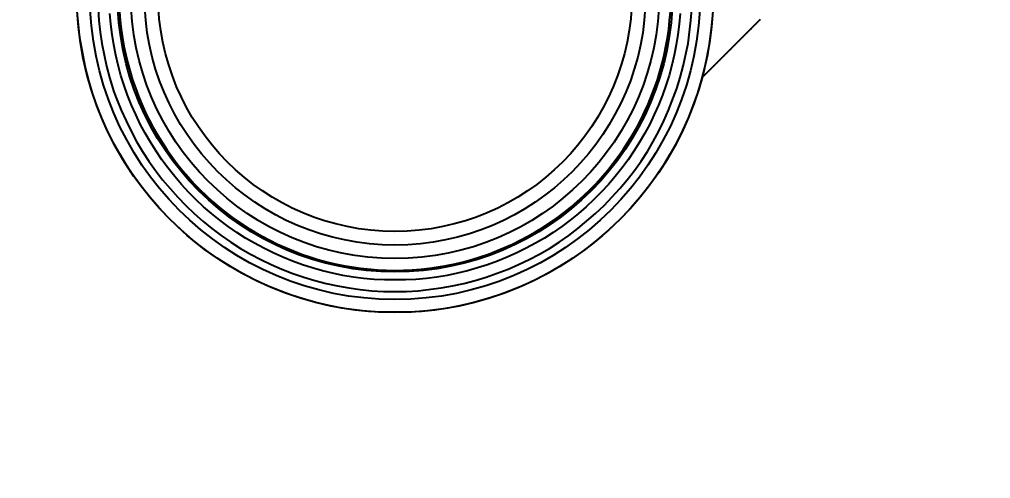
# Model space of a CAD drawing. Header units: millimetres. Extents: x -1292 to 2253, y 326 to 453.
# Drawn here: x 2097.6198 to 2097.6946, y 346.894 to 346.9294 of the extents above; entities that cross this region are included whole.
import ezdxf
from ezdxf.enums import TextEntityAlignment as Align

# ---------------------------------------------------------------- set-up
doc = ezdxf.new("R2010")
doc.units = ezdxf.units.MM
doc.header["$LTSCALE"] = 0.5
doc.layers.add('Esgoto', color=5, linetype='ByLayer')
doc.layers.add('TEXTO', color=7, linetype='Continuous')

msp = doc.modelspace()

# ---------------------------------------------------------------- linework, layer by layer
at = {"layer": 'Esgoto', "color": 2}
for p, q in [((2097.625879, 346.930174), (2097.62594, 346.929283)), ((2097.62753, 346.929957), (2097.627582, 346.929292)), ((2097.669893, 346.929292), (2097.669945, 346.929957)), ((2097.671535, 346.929283), (2097.671596, 346.930174)), ((2097.62445, 346.928176), (2097.624289, 346.929707)), ((2097.62594, 346.929283), (2097.626036, 346.928395)), ((2097.626848, 346.929015), (2097.62678, 346.929819)), ((2097.627582, 346.929292), (2097.627656, 346.928628)), ((2097.669819, 346.928628), (2097.669893, 346.929292)), ((2097.670695, 346.929819), (2097.670627, 346.929015)), ((2097.671309, 346.927512), (2097.671535, 346.929283)), ((2097.673186, 346.929707), (2097.673099, 346.928686)), ((2097.676586, 346.929089), (2097.676563, 346.929065)), ((2097.67661, 346.929113), (2097.676586, 346.929089)), ((2097.676634, 346.929137), (2097.67661, 346.929113)), ((2097.676658, 346.929161), (2097.676634, 346.929137)), ((2097.676682, 346.929185), (2097.676658, 346.929161)), ((2097.676706, 346.929208), (2097.676682, 346.929185)), ((2097.67673, 346.929232), (2097.676706, 346.929208)), ((2097.676754, 346.929256), (2097.67673, 346.929232)), ((2097.676778, 346.92928), (2097.676754, 346.929256)), ((2097.676802, 346.929304), (2097.676778, 346.92928)), ((2097.676825, 346.929328), (2097.676802, 346.929304)), ((2097.676849, 346.929352), (2097.676825, 346.929328)), ((2097.676873, 346.929376), (2097.676849, 346.929352)), ((2097.626036, 346.928395), (2097.626166, 346.927512)), ((2097.626947, 346.928214), (2097.626848, 346.929015)), ((2097.627656, 346.928628), (2097.62775, 346.927967)), ((2097.669725, 346.927967), (2097.669819, 346.928628)), ((2097.670627, 346.929015), (2097.670528, 346.928214)), ((2097.673099, 346.928686), (2097.672968, 346.927669)), ((2097.675846, 346.928349), (2097.675823, 346.928325)), ((2097.67587, 346.928373), (2097.675846, 346.928349)), ((2097.675894, 346.928397), (2097.67587, 346.928373)), ((2097.675918, 346.92842), (2097.675894, 346.928397)), ((2097.675942, 346.928444), (2097.675918, 346.92842)), ((2097.675966, 346.928468), (2097.675942, 346.928444)), ((2097.67599, 346.928492), (2097.675966, 346.928468)), ((2097.676013, 346.928516), (2097.67599, 346.928492)), ((2097.676037, 346.92854), (2097.676013, 346.928516)), ((2097.676061, 346.928564), (2097.676037, 346.92854)), ((2097.676085, 346.928587), (2097.676061, 346.928564)), ((2097.676109, 346.928611), (2097.676085, 346.928587)), ((2097.676133, 346.928635), (2097.676109, 346.928611)), ((2097.676157, 346.928659), (2097.676133, 346.928635)), ((2097.67618, 346.928683), (2097.676157, 346.928659)), ((2097.676204, 346.928707), (2097.67618, 346.928683)), ((2097.676228, 346.928731), (2097.676204, 346.928707)), ((2097.676252, 346.928755), (2097.676228, 346.928731)), ((2097.676276, 346.928778), (2097.676252, 346.928755)), ((2097.6763, 346.928802), (2097.676276, 346.928778)), ((2097.676324, 346.928826), (2097.6763, 346.928802)), ((2097.676348, 346.92885), (2097.676324, 346.928826)), ((2097.676371, 346.928874), (2097.676348, 346.92885)), ((2097.676395, 346.928898), (2097.676371, 346.928874)), ((2097.676419, 346.928922), (2097.676395, 346.928898)), ((2097.676443, 346.928946), (2097.676419, 346.928922)), ((2097.676467, 346.928969), (2097.676443, 346.928946)), ((2097.676491, 346.928993), (2097.676467, 346.928969)), ((2097.676515, 346.929017), (2097.676491, 346.928993)), ((2097.676539, 346.929041), (2097.676515, 346.929017)), ((2097.676563, 346.929065), (2097.676539, 346.929041)), ((2097.624507, 346.927669), (2097.62445, 346.928176)), ((2097.624894, 346.925657), (2097.624507, 346.927669)), ((2097.627074, 346.927417), (2097.626947, 346.928214)), ((2097.62775, 346.927967), (2097.627864, 346.92731)), ((2097.669611, 346.92731), (2097.669725, 346.927967)), ((2097.670528, 346.928214), (2097.670401, 346.927417)), ((2097.672968, 346.927669), (2097.672796, 346.926659)), ((2097.675109, 346.927612), (2097.675086, 346.927588)), ((2097.675133, 346.927636), (2097.675109, 346.927612)), ((2097.675157, 346.927659), (2097.675133, 346.927636)), ((2097.675181, 346.927683), (2097.675157, 346.927659)), ((2097.675204, 346.927707), (2097.675181, 346.927683)), ((2097.675228, 346.92773), (2097.675204, 346.927707)), ((2097.675252, 346.927754), (2097.675228, 346.92773)), ((2097.675275, 346.927778), (2097.675252, 346.927754)), ((2097.675299, 346.927802), (2097.675275, 346.927778)), ((2097.675323, 346.927825), (2097.675299, 346.927802)), ((2097.675347, 346.927849), (2097.675323, 346.927825)), ((2097.67537, 346.927873), (2097.675347, 346.927849)), ((2097.675394, 346.927897), (2097.67537, 346.927873)), ((2097.675418, 346.92792), (2097.675394, 346.927897)), ((2097.675442, 346.927944), (2097.675418, 346.92792)), ((2097.675466, 346.927968), (2097.675442, 346.927944)), ((2097.675489, 346.927992), (2097.675466, 346.927968)), ((2097.675513, 346.928016), (2097.675489, 346.927992)), ((2097.675537, 346.928039), (2097.675513, 346.928016)), ((2097.675561, 346.928063), (2097.675537, 346.928039)), ((2097.675585, 346.928087), (2097.675561, 346.928063)), ((2097.675608, 346.928111), (2097.675585, 346.928087)), ((2097.675632, 346.928135), (2097.675608, 346.928111)), ((2097.675656, 346.928158), (2097.675632, 346.928135)), ((2097.67568, 346.928182), (2097.675656, 346.928158)), ((2097.675704, 346.928206), (2097.67568, 346.928182)), ((2097.675727, 346.92823), (2097.675704, 346.928206)), ((2097.675751, 346.928254), (2097.675727, 346.92823)), ((2097.675775, 346.928278), (2097.675751, 346.928254)), ((2097.675799, 346.928301), (2097.675775, 346.928278)), ((2097.675823, 346.928325), (2097.675799, 346.928301)), ((2097.626166, 346.927512), (2097.626331, 346.926634)), ((2097.627231, 346.926625), (2097.627074, 346.927417)), ((2097.627864, 346.92731), (2097.628, 346.926656)), ((2097.669475, 346.926656), (2097.669611, 346.92731)), ((2097.670401, 346.927417), (2097.670244, 346.926625)), ((2097.670946, 346.925763), (2097.671309, 346.927512)), ((2097.674354, 346.926856), (2097.67433, 346.926833)), ((2097.674377, 346.92688), (2097.674354, 346.926856)), ((2097.674401, 346.926903), (2097.674377, 346.92688)), ((2097.674424, 346.926927), (2097.674401, 346.926903)), ((2097.674448, 346.92695), (2097.674424, 346.926927)), ((2097.674471, 346.926974), (2097.674448, 346.92695)), ((2097.674495, 346.926997), (2097.674471, 346.926974)), ((2097.674518, 346.927021), (2097.674495, 346.926997)), ((2097.674542, 346.927044), (2097.674518, 346.927021)), ((2097.674566, 346.927068), (2097.674542, 346.927044)), ((2097.674589, 346.927092), (2097.674566, 346.927068)), ((2097.674613, 346.927115), (2097.674589, 346.927092)), ((2097.674636, 346.927139), (2097.674613, 346.927115)), ((2097.67466, 346.927162), (2097.674636, 346.927139)), ((2097.674683, 346.927186), (2097.67466, 346.927162)), ((2097.674707, 346.92721), (2097.674683, 346.927186)), ((2097.674731, 346.927233), (2097.674707, 346.92721)), ((2097.674754, 346.927257), (2097.674731, 346.927233)), ((2097.674778, 346.92728), (2097.674754, 346.927257)), ((2097.674802, 346.927304), (2097.674778, 346.92728)), ((2097.674825, 346.927328), (2097.674802, 346.927304)), ((2097.674849, 346.927351), (2097.674825, 346.927328)), ((2097.674873, 346.927375), (2097.674849, 346.927351)), ((2097.674896, 346.927399), (2097.674873, 346.927375)), ((2097.67492, 346.927422), (2097.674896, 346.927399)), ((2097.674944, 346.927446), (2097.67492, 346.927422)), ((2097.674967, 346.92747), (2097.674944, 346.927446)), ((2097.674991, 346.927493), (2097.674967, 346.92747)), ((2097.675015, 346.927517), (2097.674991, 346.927493)), ((2097.675038, 346.927541), (2097.675015, 346.927517)), ((2097.675062, 346.927564), (2097.675038, 346.927541)), ((2097.675086, 346.927588), (2097.675062, 346.927564)), ((2097.626331, 346.926634), (2097.626529, 346.925763)), ((2097.627416, 346.925839), (2097.627231, 346.926625)), ((2097.628, 346.926656), (2097.628156, 346.926007)), ((2097.669319, 346.926007), (2097.669475, 346.926656)), ((2097.670244, 346.926625), (2097.670059, 346.925839)), ((2097.672796, 346.926659), (2097.672581, 346.925657)), ((2097.673605, 346.926108), (2097.673582, 346.926084)), ((2097.673628, 346.926131), (2097.673605, 346.926108)), ((2097.673652, 346.926154), (2097.673628, 346.926131)), ((2097.673675, 346.926177), (2097.673652, 346.926154)), ((2097.673698, 346.926201), (2097.673675, 346.926177)), ((2097.673722, 346.926224), (2097.673698, 346.926201)), ((2097.673745, 346.926247), (2097.673722, 346.926224)), ((2097.673768, 346.926271), (2097.673745, 346.926247)), ((2097.673791, 346.926294), (2097.673768, 346.926271)), ((2097.673815, 346.926317), (2097.673791, 346.926294)), ((2097.673838, 346.926341), (2097.673815, 346.926317)), ((2097.673861, 346.926364), (2097.673838, 346.926341)), ((2097.673885, 346.926387), (2097.673861, 346.926364)), ((2097.673908, 346.926411), (2097.673885, 346.926387)), ((2097.673932, 346.926434), (2097.673908, 346.926411)), ((2097.673955, 346.926457), (2097.673932, 346.926434)), ((2097.673978, 346.926481), (2097.673955, 346.926457)), ((2097.674002, 346.926504), (2097.673978, 346.926481)), ((2097.674025, 346.926528), (2097.674002, 346.926504)), ((2097.674049, 346.926551), (2097.674025, 346.926528)), ((2097.674072, 346.926574), (2097.674049, 346.926551)), ((2097.674095, 346.926598), (2097.674072, 346.926574)), ((2097.674119, 346.926621), (2097.674095, 346.926598)), ((2097.674142, 346.926645), (2097.674119, 346.926621)), ((2097.674166, 346.926668), (2097.674142, 346.926645)), ((2097.674189, 346.926692), (2097.674166, 346.926668)), ((2097.674213, 346.926715), (2097.674189, 346.926692)), ((2097.674236, 346.926739), (2097.674213, 346.926715)), ((2097.67426, 346.926762), (2097.674236, 346.926739)), ((2097.674283, 346.926786), (2097.67426, 346.926762)), ((2097.674307, 346.926809), (2097.674283, 346.926786)), ((2097.67433, 346.926833), (2097.674307, 346.926809)), ((2097.625151, 346.924665), (2097.624894, 346.925657)), ((2097.626529, 346.925763), (2097.626762, 346.924901)), ((2097.627631, 346.925061), (2097.627416, 346.925839)), ((2097.628156, 346.926007), (2097.628332, 346.925363)), ((2097.628332, 346.925363), (2097.628528, 346.924725)), ((2097.668947, 346.924725), (2097.669143, 346.925363)), ((2097.669143, 346.925363), (2097.669319, 346.926007)), ((2097.670059, 346.925839), (2097.669844, 346.925061)), ((2097.670713, 346.924901), (2097.670946, 346.925763)), ((2097.672581, 346.925657), (2097.672324, 346.924665)), ((2097.672843, 346.925346), (2097.67282, 346.925323)), ((2097.672866, 346.925368), (2097.672843, 346.925346)), ((2097.672889, 346.925391), (2097.672866, 346.925368)), ((2097.672912, 346.925414), (2097.672889, 346.925391)), ((2097.672935, 346.925437), (2097.672912, 346.925414)), ((2097.672958, 346.92546), (2097.672935, 346.925437)), ((2097.672981, 346.925483), (2097.672958, 346.92546)), ((2097.673004, 346.925506), (2097.672981, 346.925483)), ((2097.673027, 346.925529), (2097.673004, 346.925506)), ((2097.67305, 346.925552), (2097.673027, 346.925529)), ((2097.673073, 346.925575), (2097.67305, 346.925552)), ((2097.673096, 346.925598), (2097.673073, 346.925575)), ((2097.673119, 346.925621), (2097.673096, 346.925598)), ((2097.673142, 346.925644), (2097.673119, 346.925621)), ((2097.673165, 346.925668), (2097.673142, 346.925644)), ((2097.673188, 346.925691), (2097.673165, 346.925668)), ((2097.673211, 346.925714), (2097.673188, 346.925691)), ((2097.673234, 346.925737), (2097.673211, 346.925714)), ((2097.673257, 346.92576), (2097.673234, 346.925737)), ((2097.67328, 346.925783), (2097.673257, 346.92576)), ((2097.673304, 346.925806), (2097.67328, 346.925783)), ((2097.673327, 346.925829), (2097.673304, 346.925806)), ((2097.67335, 346.925852), (2097.673327, 346.925829)), ((2097.673373, 346.925876), (2097.67335, 346.925852)), ((2097.673396, 346.925899), (2097.673373, 346.925876)), ((2097.673419, 346.925922), (2097.673396, 346.925899)), ((2097.673443, 346.925945), (2097.673419, 346.925922)), ((2097.673466, 346.925968), (2097.673443, 346.925945)), ((2097.673489, 346.925991), (2097.673466, 346.925968)), ((2097.673512, 346.926015), (2097.673489, 346.925991)), ((2097.673535, 346.926038), (2097.673512, 346.926015)), ((2097.673559, 346.926061), (2097.673535, 346.926038)), ((2097.673582, 346.926084), (2097.673559, 346.926061)), ((2097.625448, 346.923684), (2097.625151, 346.924665)), ((2097.626762, 346.924901), (2097.627073, 346.923802)), ((2097.627873, 346.924291), (2097.627631, 346.925061)), ((2097.628528, 346.924725), (2097.628744, 346.924093)), ((2097.668731, 346.924093), (2097.668947, 346.924725)), ((2097.669844, 346.925061), (2097.669602, 346.924291)), ((2097.670447, 346.924049), (2097.670713, 346.924901)), ((2097.672324, 346.924665), (2097.672027, 346.923684)), ((2097.672409, 346.924911), (2097.672386, 346.924889)), ((2097.672432, 346.924934), (2097.672409, 346.924911)), ((2097.672454, 346.924957), (2097.672432, 346.924934)), ((2097.672477, 346.92498), (2097.672454, 346.924957)), ((2097.6725, 346.925002), (2097.672477, 346.92498)), ((2097.672523, 346.925025), (2097.6725, 346.925002)), ((2097.672546, 346.925048), (2097.672523, 346.925025)), ((2097.672568, 346.925071), (2097.672546, 346.925048)), ((2097.672591, 346.925094), (2097.672568, 346.925071)), ((2097.672614, 346.925117), (2097.672591, 346.925094)), ((2097.672637, 346.925139), (2097.672614, 346.925117)), ((2097.67266, 346.925162), (2097.672637, 346.925139)), ((2097.672683, 346.925185), (2097.67266, 346.925162)), ((2097.672706, 346.925208), (2097.672683, 346.925185)), ((2097.672728, 346.925231), (2097.672706, 346.925208)), ((2097.672751, 346.925254), (2097.672728, 346.925231)), ((2097.672774, 346.925277), (2097.672751, 346.925254)), ((2097.672797, 346.9253), (2097.672774, 346.925277)), ((2097.67282, 346.925323), (2097.672797, 346.9253)), ((2097.628144, 346.923531), (2097.627873, 346.924291)), ((2097.628744, 346.924093), (2097.62898, 346.923469)), ((2097.668239, 346.922852), (2097.668731, 346.924093)), ((2097.669602, 346.924291), (2097.669331, 346.923531)), ((2097.669816, 346.922378), (2097.670447, 346.924049)), ((2097.625787, 346.922717), (2097.625448, 346.923684)), ((2097.627073, 346.923802), (2097.627327, 346.923207)), ((2097.627327, 346.923207), (2097.627659, 346.922378)), ((2097.628443, 346.922781), (2097.628144, 346.923531)), ((2097.62898, 346.923469), (2097.629236, 346.922852)), ((2097.669331, 346.923531), (2097.669032, 346.922781)), ((2097.672027, 346.923684), (2097.671688, 346.922717)), ((2097.626166, 346.921764), (2097.625787, 346.922717)), ((2097.627659, 346.922378), (2097.628023, 346.921562)), ((2097.628768, 346.922042), (2097.628443, 346.922781)), ((2097.629236, 346.922852), (2097.62951, 346.922244)), ((2097.667965, 346.922244), (2097.668239, 346.922852)), ((2097.669032, 346.922781), (2097.668707, 346.922042)), ((2097.669452, 346.921562), (2097.669816, 346.922378)), ((2097.671688, 346.922717), (2097.671309, 346.921764)), ((2097.626584, 346.920829), (2097.626166, 346.921764)), ((2097.629121, 346.921316), (2097.628768, 346.922042)), ((2097.62951, 346.922244), (2097.629804, 346.921644)), ((2097.629804, 346.921644), (2097.630116, 346.921054)), ((2097.667359, 346.921054), (2097.667671, 346.921644)), ((2097.667671, 346.921644), (2097.667965, 346.922244)), ((2097.668707, 346.922042), (2097.668354, 346.921316)), ((2097.671309, 346.921764), (2097.670891, 346.920829)), ((2097.628023, 346.921562), (2097.628418, 346.920762)), ((2097.6295, 346.920604), (2097.629121, 346.921316)), ((2097.630116, 346.921054), (2097.630447, 346.920474)), ((2097.667028, 346.920474), (2097.667359, 346.921054)), ((2097.668354, 346.921316), (2097.667975, 346.920604)), ((2097.669057, 346.920762), (2097.669452, 346.921562)), ((2097.627041, 346.919911), (2097.626584, 346.920829)), ((2097.628418, 346.920762), (2097.628844, 346.919977)), ((2097.629905, 346.919905), (2097.6295, 346.920604)), ((2097.630447, 346.920474), (2097.630796, 346.919905)), ((2097.666313, 346.919347), (2097.667028, 346.920474)), ((2097.667975, 346.920604), (2097.66757, 346.919905)), ((2097.668631, 346.919977), (2097.669057, 346.920762)), ((2097.670891, 346.920829), (2097.670434, 346.919911)), ((2097.627536, 346.919014), (2097.627041, 346.919911)), ((2097.628844, 346.919977), (2097.629301, 346.919209)), ((2097.630335, 346.919222), (2097.629905, 346.919905)), ((2097.630796, 346.919905), (2097.631163, 346.919347)), ((2097.66757, 346.919905), (2097.66714, 346.919222)), ((2097.668174, 346.919209), (2097.668631, 346.919977)), ((2097.670434, 346.919911), (2097.669939, 346.919014)), ((2097.628068, 346.918138), (2097.627536, 346.919014)), ((2097.629301, 346.919209), (2097.629787, 346.91846)), ((2097.63079, 346.918556), (2097.630335, 346.919222)), ((2097.631163, 346.919347), (2097.631546, 346.918801)), ((2097.631546, 346.918801), (2097.631947, 346.918267)), ((2097.665528, 346.918267), (2097.665929, 346.918801)), ((2097.665929, 346.918801), (2097.666313, 346.919347)), ((2097.66714, 346.919222), (2097.666685, 346.918556)), ((2097.667688, 346.91846), (2097.668174, 346.919209)), ((2097.669939, 346.919014), (2097.669407, 346.918138)), ((2097.628636, 346.917285), (2097.628068, 346.918138)), ((2097.629787, 346.91846), (2097.630302, 346.917731)), ((2097.631269, 346.917906), (2097.63079, 346.918556)), ((2097.631772, 346.917275), (2097.631269, 346.917906)), ((2097.631947, 346.918267), (2097.632365, 346.917746)), ((2097.66511, 346.917746), (2097.665528, 346.918267)), ((2097.666206, 346.917906), (2097.665703, 346.917275)), ((2097.666685, 346.918556), (2097.666206, 346.917906)), ((2097.667173, 346.917731), (2097.667688, 346.91846)), ((2097.669407, 346.918138), (2097.668839, 346.917285)), ((2097.62924, 346.916456), (2097.628636, 346.917285)), ((2097.630302, 346.917731), (2097.630845, 346.917022)), ((2097.632297, 346.916662), (2097.631772, 346.917275)), ((2097.632365, 346.917746), (2097.632798, 346.917239)), ((2097.632798, 346.917239), (2097.633247, 346.916745)), ((2097.664228, 346.916745), (2097.66511, 346.917746)), ((2097.665703, 346.917275), (2097.665178, 346.916662)), ((2097.66663, 346.917022), (2097.667173, 346.917731)), ((2097.668839, 346.917285), (2097.668236, 346.916456)), ((2097.629877, 346.915654), (2097.62924, 346.916456)), ((2097.630845, 346.917022), (2097.631415, 346.916335)), ((2097.632845, 346.916069), (2097.632297, 346.916662)), ((2097.633247, 346.916745), (2097.633712, 346.916266)), ((2097.663763, 346.916266), (2097.664228, 346.916745)), ((2097.665178, 346.916662), (2097.66463, 346.916069)), ((2097.66606, 346.916335), (2097.66663, 346.917022)), ((2097.668236, 346.916456), (2097.667598, 346.915654)), ((2097.630548, 346.914879), (2097.629877, 346.915654)), ((2097.631415, 346.916335), (2097.632012, 346.91567)), ((2097.632012, 346.91567), (2097.632634, 346.91503)), ((2097.633413, 346.915496), (2097.632845, 346.916069)), ((2097.633712, 346.916266), (2097.634191, 346.915801)), ((2097.634191, 346.915801), (2097.634685, 346.915352)), ((2097.662282, 346.914918), (2097.663284, 346.915801)), ((2097.663284, 346.915801), (2097.663763, 346.916266)), ((2097.66463, 346.916069), (2097.664062, 346.915496)), ((2097.664841, 346.91503), (2097.66606, 346.916335)), ((2097.667598, 346.915654), (2097.666927, 346.914879)), ((2097.63125, 346.914132), (2097.630548, 346.914879)), ((2097.632634, 346.91503), (2097.633281, 346.914414)), ((2097.634003, 346.914945), (2097.633413, 346.915496)), ((2097.634612, 346.914416), (2097.634003, 346.914945)), ((2097.634685, 346.915352), (2097.635193, 346.914918)), ((2097.635193, 346.914918), (2097.635714, 346.914501)), ((2097.661761, 346.914501), (2097.662282, 346.914918)), ((2097.663472, 346.914945), (2097.662863, 346.914416)), ((2097.664062, 346.915496), (2097.663472, 346.914945)), ((2097.664194, 346.914414), (2097.664841, 346.91503)), ((2097.666927, 346.914879), (2097.666225, 346.914132)), ((2097.631983, 346.913416), (2097.63125, 346.914132)), ((2097.633281, 346.914414), (2097.633951, 346.913823)), ((2097.635241, 346.913909), (2097.634612, 346.914416)), ((2097.635714, 346.914501), (2097.636247, 346.9141)), ((2097.661228, 346.9141), (2097.661761, 346.914501)), ((2097.662863, 346.914416), (2097.662234, 346.913909)), ((2097.662831, 346.91326), (2097.664194, 346.914414)), ((2097.666225, 346.914132), (2097.665492, 346.913416)), ((2097.632745, 346.912731), (2097.631983, 346.913416)), ((2097.633951, 346.913823), (2097.634644, 346.91326)), ((2097.635887, 346.913426), (2097.635241, 346.913909)), ((2097.636551, 346.912966), (2097.635887, 346.913426)), ((2097.636247, 346.9141), (2097.636794, 346.913716)), ((2097.636794, 346.913716), (2097.637351, 346.91335)), ((2097.660124, 346.91335), (2097.660681, 346.913716)), ((2097.660681, 346.913716), (2097.661228, 346.9141)), ((2097.661588, 346.913426), (2097.660924, 346.912966)), ((2097.662234, 346.913909), (2097.661588, 346.913426)), ((2097.665492, 346.913416), (2097.66473, 346.912731)), ((2097.633535, 346.912078), (2097.632745, 346.912731)), ((2097.634644, 346.91326), (2097.635358, 346.912724)), ((2097.635358, 346.912724), (2097.636093, 346.912216)), ((2097.637231, 346.912532), (2097.636551, 346.912966)), ((2097.637351, 346.91335), (2097.637921, 346.913001)), ((2097.637921, 346.913001), (2097.638501, 346.91267)), ((2097.638501, 346.91267), (2097.63909, 346.912358)), ((2097.658385, 346.912358), (2097.658975, 346.91267)), ((2097.658975, 346.91267), (2097.659554, 346.913001)), ((2097.659554, 346.913001), (2097.660124, 346.91335)), ((2097.660924, 346.912966), (2097.660244, 346.912532)), ((2097.661382, 346.912216), (2097.662117, 346.912724)), ((2097.662117, 346.912724), (2097.662831, 346.91326)), ((2097.66473, 346.912731), (2097.66394, 346.912078)), ((2097.634352, 346.911459), (2097.633535, 346.912078)), ((2097.636093, 346.912216), (2097.636847, 346.911737)), ((2097.637927, 346.912123), (2097.637231, 346.912532)), ((2097.638637, 346.911739), (2097.637927, 346.912123)), ((2097.63909, 346.912358), (2097.63969, 346.912064)), ((2097.63969, 346.912064), (2097.640298, 346.91179)), ((2097.657177, 346.91179), (2097.657785, 346.912064)), ((2097.657785, 346.912064), (2097.658385, 346.912358)), ((2097.659548, 346.912123), (2097.658838, 346.911739)), ((2097.660244, 346.912532), (2097.659548, 346.912123)), ((2097.660628, 346.911737), (2097.661382, 346.912216)), ((2097.66394, 346.912078), (2097.663123, 346.911459)), ((2097.635194, 346.910875), (2097.634352, 346.911459)), ((2097.636847, 346.911737), (2097.637619, 346.911288)), ((2097.637619, 346.911288), (2097.638408, 346.910869)), ((2097.639361, 346.911382), (2097.638637, 346.911739)), ((2097.640097, 346.911051), (2097.639361, 346.911382)), ((2097.640298, 346.91179), (2097.640915, 346.911534)), ((2097.640915, 346.911534), (2097.64154, 346.911298)), ((2097.64154, 346.911298), (2097.642171, 346.911082)), ((2097.655304, 346.911082), (2097.655936, 346.911298)), ((2097.655936, 346.911298), (2097.65656, 346.911534)), ((2097.65656, 346.911534), (2097.657177, 346.91179)), ((2097.658114, 346.911382), (2097.657378, 346.911051)), ((2097.658838, 346.911739), (2097.658114, 346.911382)), ((2097.659067, 346.910869), (2097.659856, 346.911288)), ((2097.659856, 346.911288), (2097.660628, 346.911737)), ((2097.663123, 346.911459), (2097.662281, 346.910875)), ((2097.63606, 346.910326), (2097.635194, 346.910875)), ((2097.638408, 346.910869), (2097.639212, 346.910482)), ((2097.639212, 346.910482), (2097.640031, 346.910126)), ((2097.640845, 346.910748), (2097.640097, 346.911051)), ((2097.641604, 346.910472), (2097.640845, 346.910748)), ((2097.642372, 346.910225), (2097.641604, 346.910472)), ((2097.642171, 346.911082), (2097.642809, 346.910886)), ((2097.642809, 346.910886), (2097.643453, 346.910709)), ((2097.643453, 346.910709), (2097.644102, 346.910554)), ((2097.644102, 346.910554), (2097.644756, 346.910418)), ((2097.644756, 346.910418), (2097.645413, 346.910303)), ((2097.652062, 346.910303), (2097.652719, 346.910418)), ((2097.652719, 346.910418), (2097.653373, 346.910554)), ((2097.653373, 346.910554), (2097.654022, 346.910709)), ((2097.654022, 346.910709), (2097.654666, 346.910886)), ((2097.654666, 346.910886), (2097.655304, 346.911082)), ((2097.655871, 346.910472), (2097.655103, 346.910225)), ((2097.65663, 346.910748), (2097.655871, 346.910472)), ((2097.657378, 346.911051), (2097.65663, 346.910748)), ((2097.657444, 346.910126), (2097.658263, 346.910482)), ((2097.658263, 346.910482), (2097.659067, 346.910869)), ((2097.662281, 346.910875), (2097.661415, 346.910326)), ((2097.636948, 346.909814), (2097.63606, 346.910326)), ((2097.637857, 346.90934), (2097.636948, 346.909814)), ((2097.640031, 346.910126), (2097.640864, 346.909803)), ((2097.640864, 346.909803), (2097.641708, 346.909512)), ((2097.643149, 346.910006), (2097.642372, 346.910225)), ((2097.643933, 346.909815), (2097.643149, 346.910006)), ((2097.644724, 346.909653), (2097.643933, 346.909815)), ((2097.64552, 346.909521), (2097.644724, 346.909653)), ((2097.645413, 346.910303), (2097.646074, 346.910209)), ((2097.646074, 346.910209), (2097.647403, 346.910084)), ((2097.647403, 346.910084), (2097.64807, 346.910052)), ((2097.64807, 346.910052), (2097.648738, 346.910042)), ((2097.648738, 346.910042), (2097.649405, 346.910052)), ((2097.649405, 346.910052), (2097.650072, 346.910084)), ((2097.650072, 346.910084), (2097.650737, 346.910136)), ((2097.650737, 346.910136), (2097.651401, 346.910209)), ((2097.651401, 346.910209), (2097.652062, 346.910303)), ((2097.652751, 346.909653), (2097.651955, 346.909521)), ((2097.653542, 346.909815), (2097.652751, 346.909653)), ((2097.654326, 346.910006), (2097.653542, 346.909815)), ((2097.655103, 346.910225), (2097.654326, 346.910006)), ((2097.655767, 346.909512), (2097.657444, 346.910126)), ((2097.660527, 346.909814), (2097.659618, 346.90934)), ((2097.661415, 346.910326), (2097.660527, 346.909814)), ((2097.638784, 346.908904), (2097.637857, 346.90934)), ((2097.639729, 346.908508), (2097.638784, 346.908904)), ((2097.641708, 346.909512), (2097.642563, 346.909254)), ((2097.642563, 346.909254), (2097.643428, 346.90903)), ((2097.643428, 346.90903), (2097.6443, 346.90884)), ((2097.646321, 346.909417), (2097.64552, 346.909521)), ((2097.647125, 346.909343), (2097.646321, 346.909417)), ((2097.64793, 346.909299), (2097.647125, 346.909343)), ((2097.649545, 346.909299), (2097.64793, 346.909299)), ((2097.65035, 346.909343), (2097.649545, 346.909299)), ((2097.651154, 346.909417), (2097.65035, 346.909343)), ((2097.651955, 346.909521), (2097.651154, 346.909417)), ((2097.653175, 346.90884), (2097.654047, 346.90903)), ((2097.654047, 346.90903), (2097.654912, 346.909254)), ((2097.654912, 346.909254), (2097.655767, 346.909512)), ((2097.658691, 346.908904), (2097.657746, 346.908508)), ((2097.659618, 346.90934), (2097.658691, 346.908904)), ((2097.64069, 346.908151), (2097.639729, 346.908508)), ((2097.641665, 346.907834), (2097.64069, 346.908151)), ((2097.6443, 346.90884), (2097.64518, 346.908684)), ((2097.64518, 346.908684), (2097.646064, 346.908562)), ((2097.646064, 346.908562), (2097.646953, 346.908475)), ((2097.646953, 346.908475), (2097.647845, 346.908423)), ((2097.647845, 346.908423), (2097.64963, 346.908423)), ((2097.64963, 346.908423), (2097.650522, 346.908475)), ((2097.650522, 346.908475), (2097.652295, 346.908684)), ((2097.652295, 346.908684), (2097.653175, 346.90884)), ((2097.656785, 346.908151), (2097.65581, 346.907834)), ((2097.657746, 346.908508), (2097.656785, 346.908151)), ((2097.642652, 346.907559), (2097.641665, 346.907834)), ((2097.64365, 346.907325), (2097.642652, 346.907559)), ((2097.654823, 346.907559), (2097.653825, 346.907325)), ((2097.65581, 346.907834), (2097.654823, 346.907559)), ((2097.644657, 346.907134), (2097.64365, 346.907325)), ((2097.645671, 346.906984), (2097.644657, 346.907134)), ((2097.64669, 346.906877), (2097.645671, 346.906984)), ((2097.647713, 346.906813), (2097.64669, 346.906877)), ((2097.649762, 346.906813), (2097.647713, 346.906813)), ((2097.650785, 346.906877), (2097.649762, 346.906813)), ((2097.651804, 346.906984), (2097.650785, 346.906877)), ((2097.652818, 346.907134), (2097.651804, 346.906984)), ((2097.653825, 346.907325), (2097.652818, 346.907134))]:
    msp.add_line(p, q, dxfattribs=at)
for radius in [0.0245, 0.0235, 0.021371, 0.020343, 0.0193, 0.018249]:
    msp.add_circle((2097.648738, 346.931291), radius, dxfattribs=at)

# ---------------------------------------------------------------- texts
at = {"layer": 'TEXTO'}
msp.add_text('ØDN 40', height=0.1, rotation=45, dxfattribs=at).set_placement((2097.7168, 346.854708), align=Align.MIDDLE_CENTER)

doc.saveas('drawing.dxf')
